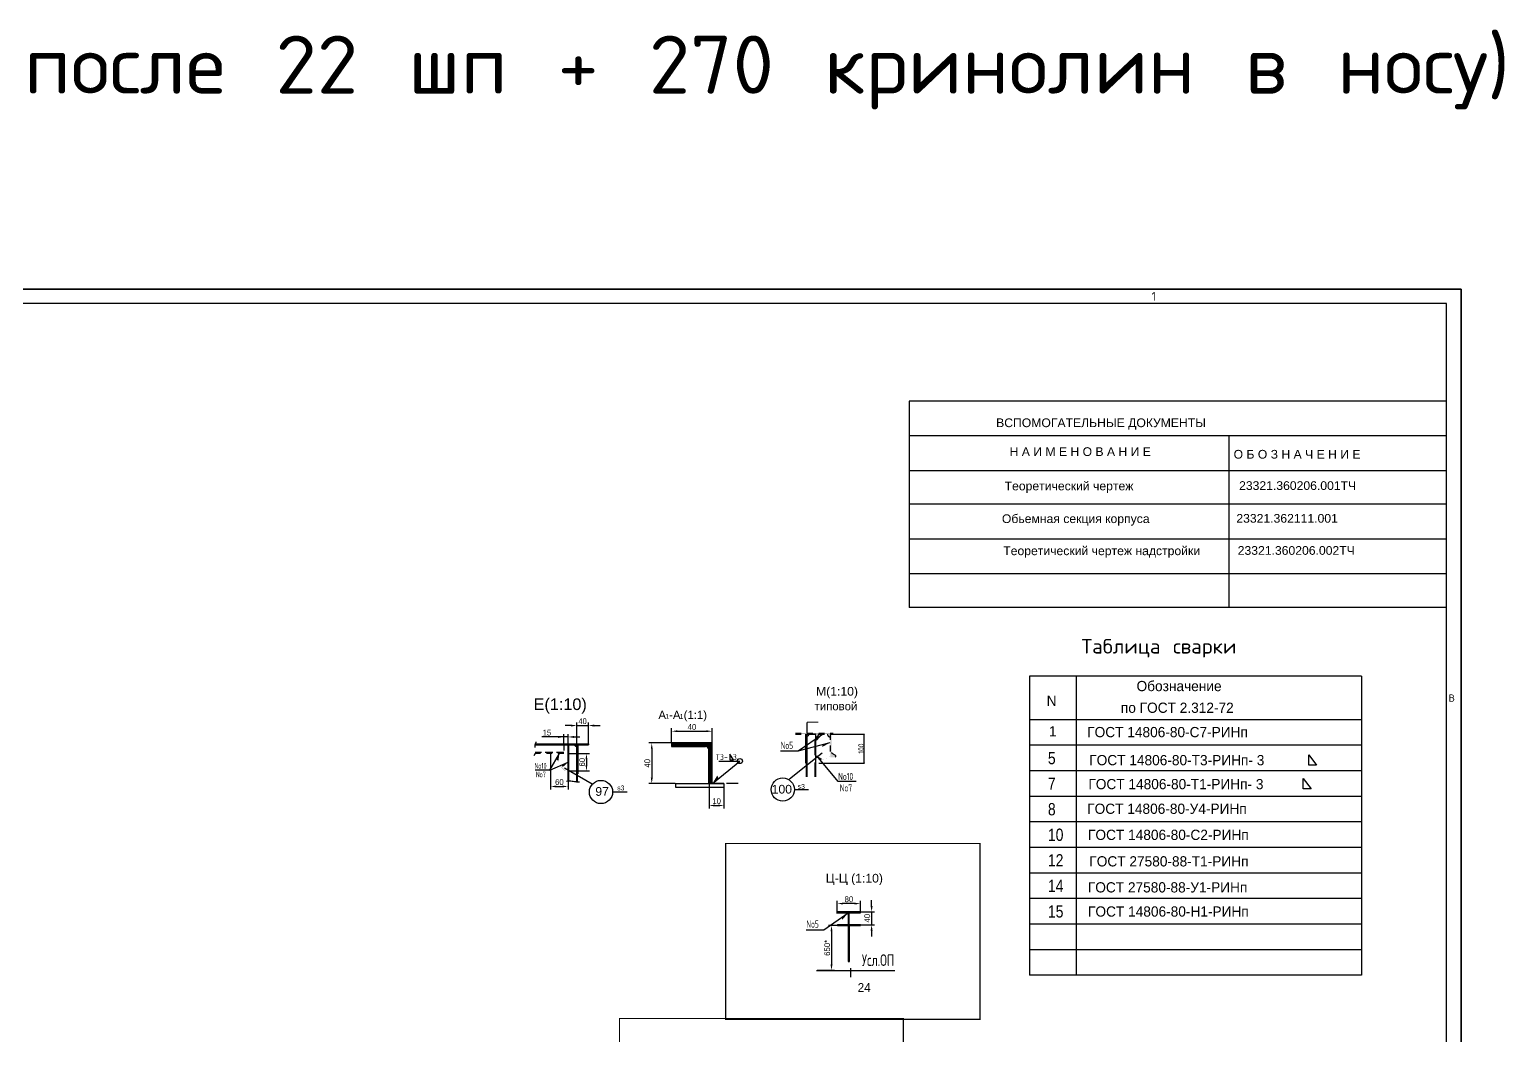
# Model space of a CAD drawing. Header units: millimetres. Extents: x -19561 to 47775, y 28910 to 69910.
# Drawn here: x 28893 to 41589, y 61249 to 69910 of the extents above; entities that cross this region are included whole.
import ezdxf
from ezdxf.enums import TextEntityAlignment as Align

# ---------------------------------------------------------------- set-up
doc = ezdxf.new("R2010")
doc.units = ezdxf.units.MM
doc.header["$MEASUREMENT"] = 0
for name, pattern in [('K5LT32768', [0]), ('K5LT32769', [0]), ('K5LT32770', [100, 50, -50]), ('K5LT32772', [187.5, 125, -62.5]), ('K5LT32777', [95.25, 63.5, -31.75]), ('K5LT_THIN', [0])]:
    doc.linetypes.add(name, pattern=pattern)
doc.layers.add('РАЗМЕРЫ', color=3, linetype='Continuous', true_color=0x00ff00)
doc.styles.add('2_5', font='txt.shx', dxfattribs={"height": 2.5})
doc.styles.add('3', font='txt.shx', dxfattribs={"height": 3})
doc.styles.add('5', font='txt.shx', dxfattribs={"height": 5})
doc.styles.add('Arial', font='arial.ttf')
doc.styles.add('KDIMTEXTSTYLE', font='GOST_AU.SHX', dxfattribs={"width": 0.96, "oblique": 15, "height": 5})
doc.styles.add('KTEXTSTYLE', font='GOST_AU.SHX', dxfattribs={"width": 0.96, "height": 5})
doc.styles.add('style5', font='arial.ttf', dxfattribs={"height": 3})
doc.dimstyles.new('KDIMSTYLE (1.00)', dxfattribs={"dimtxt": 5, "dimasz": 1, "dimexe": 2, "dimexo": 0, "dimgap": 1, "dimtad": 1, "dimtxsty": 'KDIMTEXTSTYLE', "dimsah": 1, "dimcen": 0, "dimdle": 1, "dimadec": 0, "dimazin": 0, "dimtfac": 0.667, "dimtmove": 0, "dimatfit": 3, "dimfxl": 1, "dimtvp": 1, "dimtolj": 1, "dimtzin": 0, "dimarcsym": 0})
doc.dimstyles.new('seatech', dxfattribs={"dimscale": 20, "dimtxt": 2.5, "dimasz": 2.5, "dimexe": 1.25, "dimexo": 0, "dimtad": 1, "dimdec": 0, "dimtxsty": 'Standard', "dimcen": 2.5, "dimclrd": 7, "dimclre": 7, "dimclrt": 4, "dimadec": 0, "dimazin": 0, "dimtfac": 1, "dimtdec": 0, "dimtmove": 0, "dimatfit": 3, "dimfxl": 1.25, "dimarcsym": 0})

# ---------------------------------------------------------------- blocks, each defined once
blk = doc.blocks.new('*D2234')
at = {"color": 7, "lineweight": -2}
for p, q in [((33554, 63918), (33504, 63918)), ((33604, 63752), (33604, 63943)), ((33604, 63918), (33704, 63918)), ((33704, 63760), (33704, 63943)), ((33754, 63918), (33804, 63918))]:
    blk.add_line(p, q, dxfattribs=at)
at = {"color": 7}
for points in [[(33554, 63909), (33554, 63926), (33604, 63918)], [(33754, 63926), (33754, 63909), (33704, 63918)]]:
    blk.add_solid(points, dxfattribs=at)
at = {"layer": 'Defpoints', "color": 0}
for p in [(33704, 63918), (33604, 63752), (33704, 63760)]:
    blk.add_point(p, dxfattribs=at)
at = {"color": 4, "ltscale": 20, "insert": (33654, 63955), "char_height": 50, "attachment_point": 5}
blk.add_mtext('\\H50.0;\\W0.965;\\Q0;\\H50.0;\\W0.965;\\Q0;\\Q0;40', dxfattribs=at)
blk = doc.blocks.new('*D2235')
at = {"color": 7, "lineweight": -2}
for p, q in [((33492, 63820), (33302, 63820)), ((33442, 63820), (33392, 63820)), ((33492, 63752), (33492, 63845)), ((33529, 63820), (33492, 63820)), ((33529, 63752), (33529, 63845)), ((33579, 63820), (33629, 63820))]:
    blk.add_line(p, q, dxfattribs=at)
at = {"color": 7}
for points in [[(33442, 63811), (33442, 63828), (33492, 63820)], [(33579, 63828), (33579, 63811), (33529, 63820)]]:
    blk.add_solid(points, dxfattribs=at)
at = {"layer": 'Defpoints', "color": 0}
for p in [(33492, 63820), (33492, 63752), (33529, 63752)]:
    blk.add_point(p, dxfattribs=at)
at = {"color": 4, "ltscale": 20, "insert": (33347, 63857), "char_height": 50, "attachment_point": 5}
blk.add_mtext('\\H50.0;\\W0.965;\\Q0;\\H50.0;\\W0.965;\\Q0;\\Q0;15', dxfattribs=at)
blk = doc.blocks.new('*D2236')
at = {"color": 7, "lineweight": -2}
for p, q in [((33379, 63677), (33379, 63368)), ((33529, 63677), (33529, 63368)), ((33429, 63393), (33479, 63393))]:
    blk.add_line(p, q, dxfattribs=at)
at = {"color": 7}
for points in [[(33429, 63402), (33429, 63385), (33379, 63393)], [(33479, 63385), (33479, 63402), (33529, 63393)]]:
    blk.add_solid(points, dxfattribs=at)
at = {"layer": 'Defpoints', "color": 0}
for p in [(33379, 63677), (33529, 63677), (33529, 63393)]:
    blk.add_point(p, dxfattribs=at)
at = {"color": 4, "ltscale": 20, "insert": (33454, 63431), "char_height": 50, "attachment_point": 5}
blk.add_mtext('60', dxfattribs=at)
blk = doc.blocks.new('*D2237')
at = {"color": 7, "lineweight": -2}
for p, q in [((33529, 63677), (33712, 63677)), ((33687, 63627), (33687, 63577)), ((33529, 63527), (33712, 63527))]:
    blk.add_line(p, q, dxfattribs=at)
at = {"color": 7}
for points in [[(33695, 63627), (33679, 63627), (33687, 63677)], [(33679, 63577), (33695, 63577), (33687, 63527)]]:
    blk.add_solid(points, dxfattribs=at)
at = {"layer": 'Defpoints', "color": 0}
for p in [(33529, 63677), (33529, 63527), (33687, 63527)]:
    blk.add_point(p, dxfattribs=at)
at = {"color": 4, "ltscale": 20, "insert": (33650, 63602), "char_height": 50, "attachment_point": 5, "rotation": 90}
blk.add_mtext('60', dxfattribs=at)
blk = doc.blocks.new('KDIMARROW_01')
blk.add_hatch(color=0).paths.add_polyline_path([(0, 0), (-5, 1), (-4, 0), (-5, -1)])
at = {"color": 0, "linetype": 'K5LT_THIN', "lineweight": 18}
for p, q in [((-4, 0), (-5, 1)), ((-5, 1), (0, 0)), ((0, 0), (-5, -1)), ((-5, -1), (-4, 0))]:
    blk.add_line(p, q, dxfattribs=at)
at = {"layer": 'РАЗМЕРЫ', "color": 0, "linetype": 'K5LT_THIN', "lineweight": 18}
blk.add_line((0, 0), (-1, 0), dxfattribs=at)
blk = doc.blocks.new('*D2243')
at = {"color": 0, "lineweight": -2}
for p, q in [((35811, 63845), (36080, 63845)), ((36078, 63596), (36078, 63844)), ((35686, 63595), (36080, 63595))]:
    blk.add_line(p, q, dxfattribs=at)
at = {"layer": 'Defpoints', "color": 0}
for p in [(35811, 63845), (36078, 63845), (35686, 63595)]:
    blk.add_point(p, dxfattribs=at)
at = {"color": 0, "lineweight": -2}
for p, rotation in [((36078, 63845), 90), ((36078, 63595), 270)]:
    blk.add_blockref('KDIMARROW_01', p, dxfattribs=dict(at, rotation=rotation))
at = {"color": 7, "ltscale": 20, "insert": (36052, 63720), "char_height": 5, "attachment_point": 5, "rotation": 90, "style": 'KDIMTEXTSTYLE'}
blk.add_mtext('\\A1;\\H50.0;\\W0.965;\\Q0;\\H50.0;\\W0.965;\\Q0;\\Q0;100', dxfattribs=at)
blk = doc.blocks.new('*D2297')
at = {"color": 7, "lineweight": -2}
for p, q in [((34743, 63416), (34743, 63204)), ((34870, 63418), (34870, 63204)), ((34793, 63229), (34820, 63229))]:
    blk.add_line(p, q, dxfattribs=at)
at = {"color": 7}
for points in [[(34793, 63238), (34793, 63221), (34743, 63229)], [(34820, 63221), (34820, 63238), (34870, 63229)]]:
    blk.add_solid(points, dxfattribs=at)
at = {"layer": 'Defpoints', "color": 0}
for p in [(34743, 63416), (34870, 63418), (34870, 63229)]:
    blk.add_point(p, dxfattribs=at)
at = {"color": 4, "ltscale": 20, "insert": (34807, 63267), "char_height": 50, "attachment_point": 5}
blk.add_mtext('10', dxfattribs=at)
blk = doc.blocks.new('*D2298')
at = {"color": 7, "lineweight": -2}
for p, q in [((34420, 63768), (34224, 63768)), ((34249, 63718), (34249, 63468)), ((34452, 63418), (34224, 63418))]:
    blk.add_line(p, q, dxfattribs=at)
at = {"color": 7}
for points in [[(34257, 63718), (34241, 63718), (34249, 63768)], [(34241, 63468), (34257, 63468), (34249, 63418)]]:
    blk.add_solid(points, dxfattribs=at)
at = {"layer": 'Defpoints', "color": 0}
for p in [(34420, 63768), (34249, 63418), (34452, 63418)]:
    blk.add_point(p, dxfattribs=at)
at = {"color": 4, "ltscale": 20, "insert": (34211, 63593), "char_height": 50, "attachment_point": 5, "rotation": 90}
blk.add_mtext('40', dxfattribs=at)
blk = doc.blocks.new('*D2299')
at = {"color": 7, "lineweight": -2}
for p, q in [((34420, 63768), (34420, 63894)), ((34470, 63869), (34720, 63869)), ((34770, 63768), (34770, 63894))]:
    blk.add_line(p, q, dxfattribs=at)
at = {"color": 7}
for points in [[(34470, 63877), (34470, 63861), (34420, 63869)], [(34720, 63861), (34720, 63877), (34770, 63869)]]:
    blk.add_solid(points, dxfattribs=at)
at = {"layer": 'Defpoints', "color": 0}
for p in [(34770, 63869), (34420, 63768), (34770, 63768)]:
    blk.add_point(p, dxfattribs=at)
at = {"color": 4, "ltscale": 20, "insert": (34595, 63906), "char_height": 50, "attachment_point": 5}
blk.add_mtext('40', dxfattribs=at)
blk = doc.blocks.new('*D2315')
at = {"color": 7, "lineweight": -2}
for p, q in [((35846, 62299), (35846, 62410)), ((35996, 62385), (35896, 62385)), ((36046, 62314), (36046, 62410))]:
    blk.add_line(p, q, dxfattribs=at)
at = {"color": 7}
for points in [[(35896, 62393), (35896, 62377), (35846, 62385)], [(35996, 62377), (35996, 62393), (36046, 62385)]]:
    blk.add_solid(points, dxfattribs=at)
at = {"layer": 'Defpoints', "color": 0}
for p in [(35846, 62385), (35846, 62299), (36046, 62314)]:
    blk.add_point(p, dxfattribs=at)
at = {"color": 4, "ltscale": 20, "insert": (35946, 62422), "char_height": 50, "attachment_point": 5}
blk.add_mtext('80', dxfattribs=at)
blk = doc.blocks.new('*D2316')
at = {"color": 7, "lineweight": -2}
for p, q in [((35848, 62196), (35771, 62196)), ((35796, 62146), (35796, 61861)), ((35674, 61811), (35821, 61811))]:
    blk.add_line(p, q, dxfattribs=at)
at = {"color": 7}
for points in [[(35805, 62146), (35788, 62146), (35796, 62196)], [(35788, 61861), (35805, 61861), (35796, 61811)]]:
    blk.add_solid(points, dxfattribs=at)
at = {"layer": 'Defpoints', "color": 0}
for p in [(35848, 62196), (35674, 61811), (35796, 61811)]:
    blk.add_point(p, dxfattribs=at)
at = {"color": 4, "ltscale": 20, "insert": (35759, 62004), "char_height": 50, "attachment_point": 5, "rotation": 90}
blk.add_mtext('650*', dxfattribs=at)
blk = doc.blocks.new('*D2317')
at = {"color": 7, "lineweight": -2}
for p, q in [((36141, 62364), (36141, 62414)), ((35861, 62314), (36166, 62314)), ((36141, 62314), (36141, 62203)), ((35846, 62203), (36166, 62203)), ((36141, 62153), (36141, 62103))]:
    blk.add_line(p, q, dxfattribs=at)
at = {"color": 7}
for points in [[(36133, 62364), (36150, 62364), (36141, 62314)], [(36150, 62153), (36133, 62153), (36141, 62203)]]:
    blk.add_solid(points, dxfattribs=at)
at = {"layer": 'Defpoints', "color": 0}
for p in [(35861, 62314), (35846, 62203), (36141, 62203)]:
    blk.add_point(p, dxfattribs=at)
at = {"color": 4, "ltscale": 20, "insert": (36104, 62259), "char_height": 50, "attachment_point": 5, "rotation": 90}
blk.add_mtext('40', dxfattribs=at)

msp = doc.modelspace()

# ---------------------------------------------------------------- hatches: boundary and pattern name
h = msp.add_hatch()
h.set_pattern_fill('ANSI31_ISO', color=0, style=0, pattern_type=0)
h.set_pattern_definition([(45, (-63913.38, 45452.179), (-8.980256, 8.980256), [])])
h.paths.add_polyline_path([(33704.29009, 63759.92787), (33246.43385, 63759.92787), (33244.01727, 63752.42787), (33704.29009, 63752.42787)])
h = msp.add_hatch()
h.set_pattern_fill('ANSI31', color=256, scale=20, style=0)
h.set_pattern_definition([(45, (-95548.4916, 36494.4462), (-1.767766953, 1.767766953), [])])
h.paths.add_polyline_path([(34710.42547, 63737.82983, -0.4142135624), (34740.42547, 63707.82983), (34740.42547, 63417.82983), (34770.42547, 63417.82983), (34770.42547, 63767.82983), (34420.42547, 63767.82983), (34420.42547, 63737.82983)])
for color, points in [(7, [(35664.08922, 63806.41705), (35667.8442, 63784.67801), (35719.65382, 63845.03121)]), (7, [(35720.21732, 63754.69531), (35716.27949, 63732.98865), (35785.66253, 63771.88259)]), (0, [(35785.66253, 63845.03121), (35798.16253, 63845.03121), (35798.16253, 63686.78552), (35798.76556, 63683.36526), (35800.50201, 63680.3576), (35803.16253, 63678.12524), (35828.16253, 63663.69149), (35831.35406, 63660.76699), (35833.01055, 63656.76766), (35832.82165, 63652.44302), (35830.82305, 63648.6033), (35827.38861, 63645.9681), (35823.16253, 63645.03121), (35785.66253, 63645.03121)]), (0, [(33427.86018, 63630.59452), (33444.76552, 63609.7141), (33454.29009, 63677.42787)]), (7, [(35697.22802, 63621.6289), (35718.94, 63628.82969), (35660.66253, 63661.62933)]), (0, [(33473.57717, 63577.90518), (33482.58828, 63559.35511), (33529.29009, 63602.42787)]), (7, [(35885.42752, 62267.49623), (35889.1825, 62245.7572), (35940.99211, 62306.1104)])]:
    msp.add_hatch(color=color).paths.add_polyline_path(points)

# ---------------------------------------------------------------- linework, layer by layer
for p, q in [((41215.10772, 67675.06133), (20190.10772, 67675.06133)), ((41215.10772, 52825.06133), (41215.10772, 67675.06133)), ((36465.10772, 66710.72188), (36465.10772, 65822.99721)), ((39215.10772, 66110.72188), (39215.10772, 65522.99721)), ((36465.10772, 65822.99721), (36465.10772, 64935.27255)), ((39215.10772, 65222.99721), (39215.10772, 64935.27255)), ((34770.42547, 63767.82983), (34420.42547, 63767.82983)), ((34420.42547, 63767.82983), (34420.42547, 63767.82983)), ((34420.42547, 63767.82983), (34420.42547, 63737.82983)), ((34420.42547, 63737.82983), (34710.42547, 63737.82983)), ((34770.42547, 63417.82983), (34770.42547, 63767.82983)), ((34770.42547, 63767.82983), (34770.42547, 63767.82983)), ((34740.42547, 63417.82983), (34740.42547, 63707.82983)), ((34740.42547, 63417.82983), (34740.42547, 63636.56582)), ((34770.42547, 63417.82983), (34770.42547, 63636.56582)), ((34771.80874, 63419.63058), (35008.18152, 63612.38749)), ((34825.09651, 63611.91365), (35008.18152, 63612.38749)), ((34920.21515, 63672.04935), (34920.21515, 63622.93045)), ((34951.6167, 63622.93045), (34920.21515, 63672.04935)), ((34920.21515, 63622.93045), (34951.6167, 63622.93045)), ((35716.75098, 63681.37915), (35435.22602, 63457.6597)), ((33498.65574, 63554.41212), (33737.30522, 63416.92637)), ((34452.41371, 63417.82983), (34870.42547, 63417.82983)), ((34452.41371, 63417.82983), (34452.41371, 63387.38877)), ((34452.41371, 63387.38877), (34870.42547, 63387.38877)), ((34870.42547, 63417.82983), (34770.42547, 63417.82983)), ((34870.42547, 63417.82983), (34860.42547, 63417.82983)), ((34870.42547, 63417.82983), (34870.42547, 63387.38877)), ((34993.08727, 63417.82983), (34893.08727, 63417.82983)), ((35476.48595, 63366.64224), (35598.0358, 63366.64224)), ((33919.02324, 63348.42166), (34037.82105, 63348.42166)), ((35861.47232, 62314.23965), (36046.47232, 62314.23965)), ((36046.47232, 62306.73965), (35861.47232, 62306.73965)), ((35861.47232, 62203.16992), (36046.47232, 62203.16992)), ((36046.47232, 62195.66992), (35861.47232, 62195.66992))]:
    msp.add_line(p, q)
at = {"color": 1}
msp.add_line((41090.10772, 67550.06133), (20690.10772, 67550.06133), dxfattribs=at)
at = {"color": 0}
for p, q in [((41090.10772, 52950.06133), (41090.10772, 67550.06133)), ((40357.65383, 64344.01138), (37499.74877, 64344.01138)), ((37499.74877, 64344.01138), (37499.74877, 61767.67019)), ((37901.02877, 64344.01138), (37901.02877, 61767.67019)), ((40357.65383, 64344.01138), (40357.65383, 61767.67019)), ((40357.65383, 63967.67019), (37499.74877, 63967.67019)), ((33244.01727, 63752.42787), (33704.29009, 63752.42787)), ((33246.43385, 63759.92787), (33704.29009, 63759.92787)), ((40357.65383, 63747.67019), (37499.74877, 63747.67019)), ((40357.65383, 63527.67019), (37499.74877, 63527.67019)), ((40357.65383, 63307.67019), (37499.74877, 63307.67019)), ((40357.65383, 63087.67019), (37499.74877, 63087.67019)), ((40357.65383, 62867.67019), (37499.74877, 62867.67019)), ((40357.65383, 62647.67019), (37499.74877, 62647.67019)), ((40357.65383, 62427.67019), (37499.74877, 62427.67019)), ((40357.65383, 62207.67019), (37499.74877, 62207.67019)), ((40357.65383, 61987.67019), (37499.74877, 61987.67019)), ((40357.65383, 61767.67019), (37499.74877, 61767.67019))]:
    msp.add_line(p, q, dxfattribs=at)
at = {"linetype": 'ByBlock'}
for p, q in [((41090.10772, 66710.72188), (36465.10772, 66710.72188)), ((41090.10772, 66710.72188), (36465.10772, 66710.72188)), ((41090.10772, 66710.72188), (36465.10772, 66710.72188)), ((41090.10772, 66410.72188), (36465.10772, 66410.72188)), ((41090.10772, 66410.72188), (36465.10772, 66410.72188)), ((41090.10772, 66410.72188), (36465.10772, 66410.72188)), ((39215.10772, 66410.72188), (39215.10772, 66110.72188)), ((39215.10772, 66410.72188), (39215.10772, 66110.72188)), ((39215.10772, 66410.72188), (39215.10772, 66110.72188)), ((41090.10772, 66110.72188), (36465.10772, 66110.72188)), ((41090.10772, 66110.72188), (36465.10772, 66110.72188)), ((38946.93356, 66110.72188), (36465.10772, 66110.72188)), ((41090.10772, 65822.99721), (36465.10772, 65822.99721)), ((41090.10772, 65822.99721), (36465.10772, 65822.99721)), ((38946.93356, 65822.99721), (36465.10772, 65822.99721)), ((41090.10772, 65822.99721), (36465.10772, 65822.99721)), ((41090.10772, 65822.99721), (36465.10772, 65822.99721)), ((41090.10772, 65822.99721), (36465.10772, 65822.99721)), ((41090.10772, 65522.99721), (36465.10772, 65522.99721)), ((41090.10772, 65522.99721), (36465.10772, 65522.99721)), ((41090.10772, 65522.99721), (36465.10772, 65522.99721)), ((39215.10772, 65522.99721), (39215.10772, 65222.99721)), ((39215.10772, 65522.99721), (39215.10772, 65222.99721)), ((39215.10772, 65522.99721), (39215.10772, 65222.99721)), ((41090.10772, 65222.99721), (36465.10772, 65222.99721)), ((41090.10772, 65222.99721), (36465.10772, 65222.99721)), ((38946.93356, 65222.99721), (36465.10772, 65222.99721)), ((41090.10772, 64935.27255), (36465.10772, 64935.27255)), ((41090.10772, 64935.27255), (36465.10772, 64935.27255)), ((38946.93356, 64935.27255), (36465.10772, 64935.27255))]:
    msp.add_line(p, q, dxfattribs=at)
at = {"color": 0, "linetype": 'K5LT32770'}
for p, q in [((33491.79009, 63752.42787), (33491.79009, 63677.42787)), ((33704.29009, 63759.92787), (33704.29009, 63752.42787)), ((35485.66253, 63852.53121), (35810.66253, 63852.53121)), ((35485.66253, 63845.03121), (35810.66253, 63845.03121)), ((35785.66253, 63845.03121), (35785.66253, 63645.03121)), ((33491.79009, 63677.42787), (33244.93916, 63677.42787)), ((35798.76556, 63683.36526), (35798.16253, 63686.78552)), ((35800.50201, 63680.3576), (35798.76556, 63683.36526)), ((35803.16253, 63678.12524), (35800.50201, 63680.3576)), ((35828.16253, 63663.69149), (35803.16253, 63678.12524)), ((35827.38861, 63645.9681), (35830.82305, 63648.6033)), ((35831.35406, 63660.76699), (35828.16253, 63663.69149)), ((35830.82305, 63648.6033), (35832.82165, 63652.44302)), ((35833.01055, 63656.76766), (35831.35406, 63660.76699)), ((35832.82165, 63652.44302), (35833.01055, 63656.76766))]:
    msp.add_line(p, q, dxfattribs=at)
at = {"color": 0, "linetype": 'K5LT32769'}
for p, q in [((33586.79009, 63752.42787), (33529.29009, 63752.42787)), ((33529.29009, 63441.2179), (33529.29009, 63752.42787)), ((33534.29009, 63441.49796), (33534.29009, 63755.34459)), ((33604.29009, 63502.42787), (33604.29009, 63752.42787)), ((33614.29009, 63502.42787), (33614.29009, 63752.42787)), ((33604.29009, 63433.6785), (33604.29009, 63502.42787)), ((33609.29009, 63433.27026), (33609.29009, 63502.42787))]:
    msp.add_line(p, q, dxfattribs=at)
at = {"color": 7, "linetype": 'K5LT32768'}
for p, q in [((35509.30357, 63698.85001), (35719.65382, 63845.03121)), ((35509.30357, 63698.85001), (35785.66253, 63771.88259)), ((35356.25224, 63698.85001), (35509.30357, 63698.85001)), ((35852.97055, 63434.86786), (35668.77904, 63655.74392)), ((36008.33493, 63434.86786), (35852.97055, 63434.86786)), ((35730.64187, 62159.9292), (35940.99211, 62306.1104)), ((35577.59054, 62159.9292), (35730.64187, 62159.9292))]:
    msp.add_line(p, q, dxfattribs=at)
at = {"color": 7, "linetype": 'K5LT32769'}
for p, q in [((35575.66253, 63595.03121), (35575.66253, 63845.03121)), ((35585.66253, 63595.03121), (35585.66253, 63845.03121)), ((35603.16253, 63845.03121), (35660.66253, 63845.03121)), ((35660.66253, 63475.10336), (35660.66253, 63845.03121)), ((35580.66253, 63475.10336), (35580.66253, 63595.03121)), ((35585.66253, 63475.10336), (35585.66253, 63595.03121))]:
    msp.add_line(p, q, dxfattribs=at)
at = {"color": 7, "linetype": 'K5LT32772'}
msp.add_line((35655.66253, 63475.10336), (35655.66253, 63847.94793), dxfattribs=at)
at = {"color": 0, "linetype": 'K5LT32777'}
msp.add_line((33491.79009, 63686.5535), (33244.93916, 63686.5535), dxfattribs=at)
at = {"color": 0, "linetype": 'K5LT32768'}
for p, q in [((33373.1481, 63533.64563), (33454.29009, 63677.42787)), ((33371.62587, 63532.98782), (33244.77424, 63532.98782)), ((33371.65102, 63532.99889), (33529.29009, 63602.42787))]:
    msp.add_line(p, q, dxfattribs=at)
at = {"color": 0, "linetype": 'Continuous'}
for p, q in [((39903.59375, 63665.44431), (39970.30637, 63576.11217)), ((39856.56074, 63461.7697), (39923.27336, 63372.43756)), ((35963.5236, 61750.36874), (35963.5236, 61830.36874))]:
    msp.add_line(p, q, dxfattribs=at)
at = {"color": 2}
for p, q in [((35942.13167, 62193.16669), (35942.13167, 61885.21249)), ((35667.10291, 61810.39793), (36340.35146, 61810.39793))]:
    msp.add_line(p, q, dxfattribs=at)
at = {"color": 2, "const_width": 10}
for points in [[(35585.66253, 63946.85595), (35585.66253, 63849.70503)], [(35585.66253, 63946.85595), (35682.82252, 63946.85595)]]:
    msp.add_lwpolyline(points, dxfattribs=at)
at = {"const_width": 5}
msp.add_lwpolyline([(35486.72828, 63849.70503), (35810.7407, 63849.70503)], dxfattribs=at)
at = {"color": 7, "linetype": 'K5LT32768', "const_width": 0.18}
msp.add_lwpolyline([(35660.66253, 63820.03121), (35660.66253, 63595.03121), (35685.66253, 63595.03121), (35785.66253, 63657.53121), (35785.66253, 63820.03121)], dxfattribs=at)
at = {"color": 0, "linetype": 'K5LT32770', "const_width": 0.18}
for points in [[(35798.16253, 63686.78552), (35798.16253, 63845.03121), (35785.66253, 63845.03121)], [(33529.29009, 63677.42787), (33379.29009, 63677.42787), (33379.29009, 63652.42787), (33504.29009, 63527.42787), (33529.29009, 63527.42787), (33529.29009, 63677.42787)], [(35785.66253, 63645.03121), (35823.16253, 63645.03121), (35827.38861, 63645.9681)]]:
    msp.add_lwpolyline(points, dxfattribs=at)
at = {"color": 0, "linetype": 'Continuous'}
for points in [[(39970.30637, 63576.11217), (39903.59375, 63576.11217), (39903.59375, 63665.44431)], [(39923.27336, 63372.43756), (39856.56074, 63372.43756), (39856.56074, 63461.7697)]]:
    msp.add_lwpolyline(points, dxfattribs=at)
at = {"color": 2, "ltscale": 20, "const_width": 10}
for points in [[(34885.64144, 62902.84035), (37073.67381, 62902.84035), (37073.67381, 61388.04871), (34885.64144, 61388.04871)], [(33970.91219, 61395.36654), (36415.06875, 61395.36654), (36415.06875, 59873.25707), (33970.91219, 59873.25707)]]:
    msp.add_lwpolyline(points, close=True, dxfattribs=at)
at = {"color": 2}
for points in [[(35846.47232, 62306.73965), (36046.47232, 62306.73965), (36046.47232, 62314.23965), (35846.47232, 62314.23965)], [(35940.99211, 62206.34975), (35948.89195, 62206.34975), (35948.89195, 62306.1104), (35940.99211, 62306.1104)], [(35846.47232, 62195.66992), (36046.47232, 62195.66992), (36046.47232, 62203.16992), (35846.47232, 62203.16992)], [(35940.74902, 61885.21249), (35951.80429, 61885.21249), (35951.80429, 62197.30981), (35940.74902, 62197.30981)]]:
    msp.add_lwpolyline(points, close=True, dxfattribs=at)
at = {"color": 7, "linetype": 'Continuous'}
msp.add_polyline3d([(20190.10772, 52825.06133, 0), (20190.10772, 67675.06133, 0), (41215.10772, 67675.06133, 0), (41215.10772, 52825.06133, 0), (20190.10772, 52825.06133, 0)], dxfattribs=at)
at = {"color": 2}
msp.add_circle((35008.18152, 63612.38749), 21.82007, dxfattribs=at)
at = {"color": 1}
for centre in [(33812.10201, 63345.79663), (35376.48595, 63366.64224)]:
    msp.add_circle(centre, 100, dxfattribs=at)
at = {"color": 0, "linetype": 'K5LT32769'}
msp.add_arc((33604.29009, 63752.42787), 17.5, 180.0000044, 270, dxfattribs=at)
msp.add_arc((34710.42547, 63707.82983), 30, 0, 90)
at = {"color": 7, "linetype": 'K5LT32769'}
msp.add_arc((35585.66253, 63845.03121), 17.5, 270, 0, dxfattribs=at)
at = {"color": 0, "linetype": 'K5LT32770'}
for centre, start, end in [((35660.66253, 63845.03121), 270.0000044, 0), ((35785.66253, 63845.03121), 180.0000044, 270)]:
    msp.add_arc(centre, 25, start, end, dxfattribs=at)
msp.add_open_spline([(33252.93667, 63776.09942), (33248.63681, 63765.79739), (33242.92536, 63752.81435), (33241.20815, 63737.06783), (33241.32769, 63730.51353), (33242.29827, 63723.81446), (33244.12161, 63716.07), (33246.40581, 63707.54395), (33248.0639, 63699.48639), (33248.52657, 63693.0645), (33248.16916, 63688.3014), (33247.35072, 63684.22848), (33245.99432, 63679.86962), (33243.78099, 63674.63655), (33239.98613, 63667.51026), (33236.6488, 63662.2149), (33234.59988, 63658.95726)], degree=3, knots=[0, 0, 0, 0, 4.4205162594, 5.3880373702, 6.1680234775, 6.9736222055, 8.0263749436, 9.2726548597, 10.4215358756, 11.23187882, 11.7774994074, 12.2818092811, 12.8508088536, 13.5571682655, 14.497145804, 16, 16, 16, 16], dxfattribs=at)
at = {"color": 0, "linetype": 'K5LT32768'}
msp.add_open_spline([(33514.74105, 63440.0938), (33531.33663, 63442.23534), (33554.46534, 63442.7196), (33582.55366, 63437.13023), (33603.14371, 63433.13164), (33618.09189, 63432.83922), (33627.15119, 63433.18709)], degree=3, knots=[0, 0, 0, 0, 2.6672979561, 3.6320113252, 4.5554754575, 6, 6, 6, 6], dxfattribs=at)
at = {"color": 0, "linetype": 'ByBlock'}
msp.add_solid([(34812.92218, 63488.28927), (34824.57514, 63462.66045), (34771.263, 63418.48404)], dxfattribs=at)

# ---------------------------------------------------------------- texts
at = {"color": 2, "style": '5'}
msp.add_text('Палуба удлиненная на 500 мм (230 после 22 шп + 270 кринолин в носу)', height=500, dxfattribs=at).set_placement((16137.11147, 69208.09456), align=Align.BOTTOM_LEFT)
at = {"color": 6}
for s, height, style, p in [('1', 75, '3', (38550.68263, 67552.86364)), ('B', 62.5, '2_5', (41106.92223, 64104.38943))]:
    msp.add_text(s, height=height, dxfattribs=dict(at, style=style)).set_placement(p, align=Align.BOTTOM_LEFT)
at = {"style": 'style5'}
msp.add_text('ВСПОМОГАТЕЛЬНЫЕ ДОКУМЕНТЫ', height=75, dxfattribs=at).set_placement((37213.0344, 66487.07328))
at = {"linetype": 'ByBlock', "style": 'style5'}
for s, p in [('Н А И М Е Н О В А Н И Е', (37329.09193, 66238.63951)), ('О Б О З Н А Ч Е Н И Е', (39257.01227, 66215.91712)), ('Теоретический чертеж', (37286.38312, 65943.16567)), ('23321.360206.001ТЧ', (39304.06096, 65946.18348)), ('Обьемная секция корпуса', (37262.84345, 65661.19611)), ('23321.362111.001', (39280.5213, 65664.21392)), ('23321.360206.002ТЧ', (39292.29126, 65387.80145))]:
    msp.add_text(s, height=75, dxfattribs=at).set_placement(p)
at = {"color": 1, "linetype": 'ByBlock', "style": 'Arial'}
msp.add_text('Теоретический чертеж надстройки', height=75, dxfattribs=at).set_placement((37274.61341, 65384.78364))
at = {"color": 0}
for s, height, style, p in [('Таблица сварки', 125, '5', (37947.27456, 64537.47342)), ('типовой', 70, 'Arial', (35650.98989, 64049.51726)), ('1', 42, 'style5', (34366.46409, 63976.03039)), ('1', 42, 'style5', (34489.04666, 63974.08517)), ('s3', 42, 'style5', (33951.76638, 63359.90848)), ('s3', 42, 'style5', (35505.31626, 63372.79093))]:
    msp.add_text(s, height=height, dxfattribs=dict(at, style=style)).set_placement(p)
at = {"color": 0, "linetype": 'Continuous', "style": 'Arial'}
msp.add_text('M(1:10)', height=75, dxfattribs=at).set_placement((35843.62338, 64250.00276), align=Align.TOP_CENTER)
at = {"color": 0, "linetype": 'Continuous'}
for s, p in [('Обозначение', (38421.88882, 64213.96628)), ('N', (37648.25469, 64086.56581)), ('по ГОСТ 2.312-72', (38286.79545, 64027.20524))]:
    msp.add_text(s, height=88, dxfattribs=at).set_placement(p)
at = {"color": 0, "style": 'Arial'}
msp.add_text('E(1:10)', height=100, dxfattribs=at).set_placement((33461.17809, 64151.42169), align=Align.TOP_CENTER)
at = {"style": 'style5'}
msp.add_text('A -A (1:1)', height=70, dxfattribs=at).set_placement((34515.52899, 64044.84139), align=Align.TOP_CENTER)
at = {"color": 0, "linetype": 'Continuous'}
for s, p in [('1', (37667.75972, 63797.56363)), ('ГОСТ 14806-80-С7-РИНп', (37997.19066, 63791.22719)), ('ГОСТ 14806-80-T3-РИНп- 3 ', (38014.6654, 63549.7456)), ('ГОСТ 14806-80-T1-РИНп- 3 ', (38007.0824, 63343.36206)), ('ГОСТ 14806-80-У4-РИНп', (37997.19066, 63131.22719)), ('ГОСТ 14806-80-С2-РИНп', (38004.1633, 62906.61259)), ('ГОСТ 27580-88-T1-РИНп', (38015.30113, 62678.52736)), ('ГОСТ 27580-88-У1-РИНп', (38002.63819, 62454.48533)), ('ГОСТ 14806-80-H1-РИНп', (38004.1633, 62246.61259))]:
    msp.add_text(s, height=88, dxfattribs=at).set_placement(p, align=Align.BOTTOM_LEFT)
at = {"color": 0, "style": 'KTEXTSTYLE', "width": 0.765}
for s, height, p in [('No5', 62.5, (35358.40966, 63716.32054)), ('No10', 50, (33240.44785, 63546.21893)), ('No7', 50, (33252.21063, 63471.41957)), ('No10', 62.5, (35853.9566, 63448.62798)), ('No7', 62.5, (35867.15244, 63349.8126)), ('No5', 62.5, (35579.74795, 62177.39973))]:
    msp.add_text(s, height=height, dxfattribs=at).set_placement(p)
at = {"color": 0}
for s, height, style, width, p in [('Т3- 3', 50, '2_5', 0.8, (34799.43841, 63605.9275)), ('Усл.ОП', 100, '5', 0.7, (36057.53256, 61817.9588))]:
    msp.add_text(s, height=height, dxfattribs=dict(at, style=style, width=width)).set_placement(p, align=Align.BOTTOM_LEFT)
at = {"color": 0, "width": 0.85}
for s, p in [('5', (37658.90936, 63584.882)), ('7', (37658.90936, 63364.882)), ('8', (37658.90936, 63144.882)), ('10', (37658.90936, 62924.882)), ('12', (37658.90936, 62704.882)), ('14', (37658.90936, 62484.882)), ('15', (37658.90936, 62264.882))]:
    msp.add_text(s, height=105.6, dxfattribs=at).set_placement(p)
at = {"color": 2, "style": 'style5'}
for s, p in [('97', (33763.44778, 63313.014)), ('100', (35281.32186, 63332.23671))]:
    msp.add_text(s, height=75, dxfattribs=at).set_placement(p)
at = {"color": 6, "linetype": 'Continuous', "style": 'Arial'}
msp.add_text('Ц-Ц (1:10)', height=75, dxfattribs=at).set_placement((35992.52242, 62641.35886), align=Align.TOP_CENTER)
at = {"color": 0, "linetype": 'Continuous'}
msp.add_text('24', height=75, dxfattribs=at).set_placement((36077.74287, 61700.36874), align=Align.TOP_CENTER)

# ---------------------------------------------------------------- dimensions: what is measured, and where the dimension line sits
at = {"color": 0}
for base, p1, p2, text, picture, middle in [((33704.29009, 63917.6503), (33604.29009, 63752.42787), (33704.29009, 63759.92787), '\\H50.0;\\W0.965;\\Q0;\\H50.0;\\W0.965;\\Q0;\\Q0;40', '*D2234', (33654.29009, 63917.6503)), ((33491.79009, 63819.56975), (33529.29009, 63752.42787), (33491.79009, 63752.42787), '\\H50.0;\\W0.965;\\Q0;\\H50.0;\\W0.965;\\Q0;\\Q0;15', '*D2235', (33347.12342, 63819.56975))]:
    dim = msp.add_linear_dim(base=base, p1=p1, p2=p2, text=text, dimstyle='seatech', dxfattribs=at)
    dim.commit()
    dim.dimension.update_dxf_attribs({"geometry": picture, "text_midpoint": middle, "dimtype": 160})
for base, p1, p2, text, picture, middle in [((34770.42547, 63868.87724), (34420.42547, 63767.82983), (34770.42547, 63767.82983), '40', '*D2299', (34595.42547, 63906.37724)), ((34870.42547, 63229.27451), (34743.03452, 63416.47431), (34870.42547, 63417.82983), '10', '*D2297', (34806.73, 63266.77451)), ((35846.47232, 62384.9081), (36046.47232, 62314.23965), (35846.47232, 62299.23965), '80', '*D2315', (35946.47232, 62422.4081))]:
    dim = msp.add_linear_dim(base=base, p1=p1, p2=p2, text=text, dimstyle='seatech')
    dim.commit()
    dim.dimension.update_dxf_attribs({"geometry": picture, "text_midpoint": middle})
for base, p1, p2, text, picture, middle in [((34248.95353, 63417.82983), (34420.42547, 63767.82983), (34452.41371, 63417.82983), '40', '*D2298', (34211.45353, 63592.82983)), ((35796.32258, 61811.46539), (35847.87431, 62195.70863), (35673.88691, 61811.46539), '650*', '*D2316', (35758.82258, 62003.58701))]:
    dim = msp.add_linear_dim(base=base, p1=p1, p2=p2, angle=90, text=text, dimstyle='seatech')
    dim.commit()
    dim.dimension.update_dxf_attribs({"geometry": picture, "text_midpoint": middle})
at = {"color": 7}
dim = msp.add_linear_dim(base=(36077.63425, 63845.03121), p1=(35685.66253, 63595.03121), p2=(35810.66253, 63845.03121), angle=90, text='\\H50.0;\\W0.965;\\Q0;\\H50.0;\\W0.965;\\Q0;\\Q0;100', dimstyle='KDIMSTYLE (1.00)', override={"dimexo": 0, "dimblk1": 'KDIMARROW_01', "dimblk2": 'KDIMARROW_01', "dimse1": 0, "dimse2": 0, "dimclrt": 7, "dimtolj": 1}, dxfattribs=at)
dim.commit()
dim.dimension.update_dxf_attribs({"geometry": '*D2243', "text_midpoint": (36077.63425, 63720.03121), "dimtype": 160})
at = {"color": 0}
dim = msp.add_linear_dim(base=(33529.29009, 63393.36947), p1=(33379.29009, 63677.42787), p2=(33529.29009, 63677.42787), text='60', dimstyle='seatech', dxfattribs=at)
dim.commit()
dim.dimension.update_dxf_attribs({"geometry": '*D2236', "text_midpoint": (33454.29009, 63430.86947)})
dim = msp.add_linear_dim(base=(33687.13416, 63527.42787), p1=(33529.29009, 63676.80287), p2=(33529.29009, 63527.42787), angle=90, text='60', dimstyle='seatech', dxfattribs=at)
dim.commit()
dim.dimension.update_dxf_attribs({"geometry": '*D2237', "text_midpoint": (33649.63416, 63602.11537)})
dim = msp.add_linear_dim(base=(36141.21785, 62203.16992), p1=(35861.47232, 62314.23965), p2=(35846.47232, 62203.16992), angle=90, text='40', dimstyle='seatech')
dim.commit()
dim.dimension.update_dxf_attribs({"geometry": '*D2317', "text_midpoint": (36141.21785, 62258.70478), "dimtype": 160})

doc.saveas('drawing.dxf')
